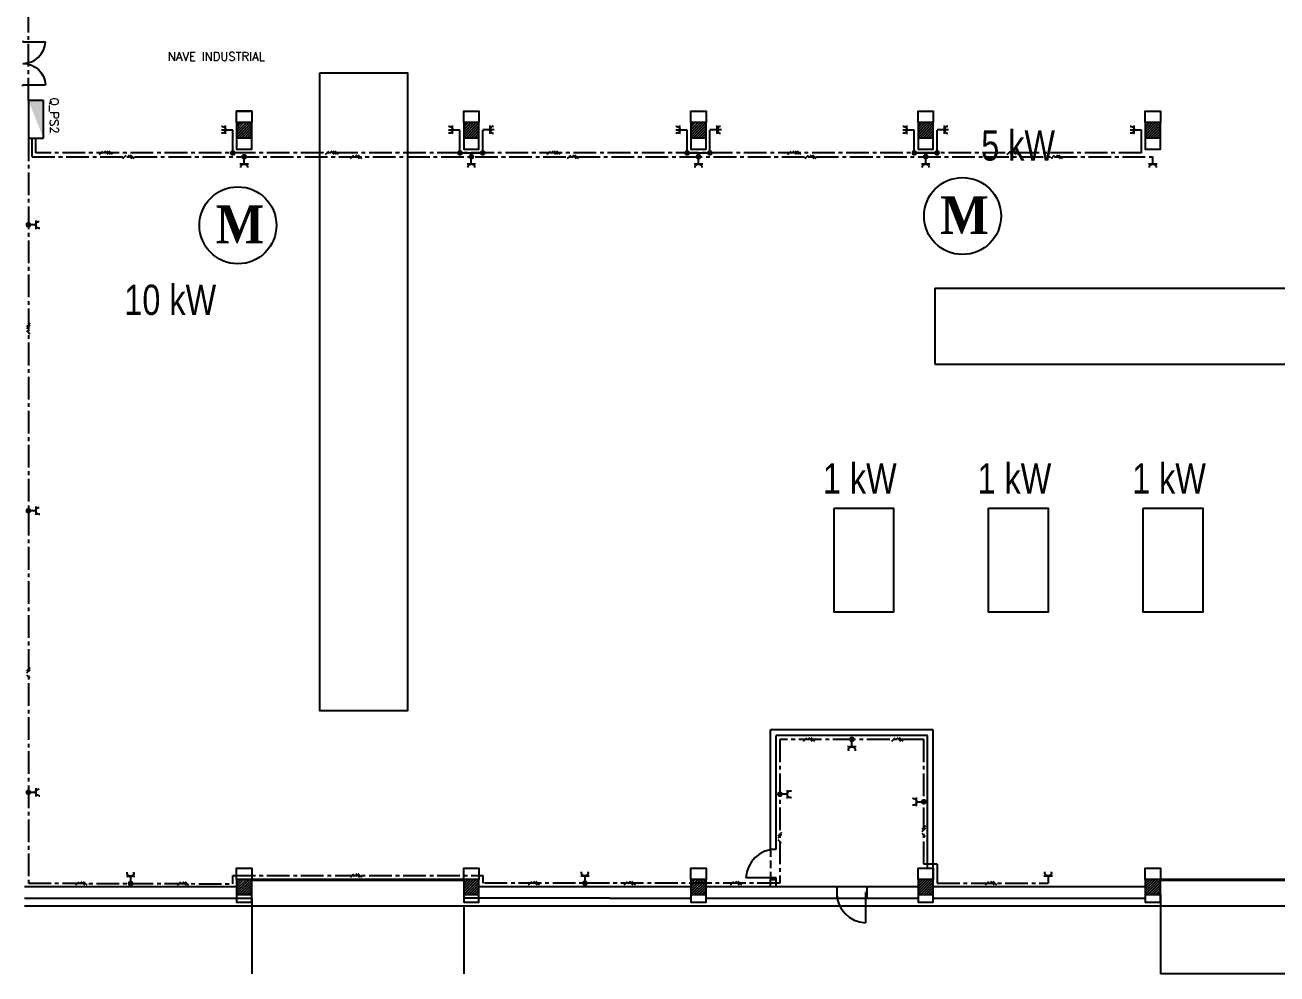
# Model space of a CAD drawing. Extents: x -8 to 729, y -363 to 534.
# Drawn here: x 530.53 to 563.59, y 10.56 to 35.64 of the extents above; entities that cross this region are included whole.
import ezdxf

# ---------------------------------------------------------------- set-up
doc = ezdxf.new("R2010")
doc.units = 0
doc.header["$LTSCALE"] = 0.8
doc.header["$MEASUREMENT"] = 0
doc.linetypes.add('CENTER2', pattern=[1.125, 0.75, -0.125, 0.125, -0.125])
doc.linetypes.add('HIDDEN', pattern=[0.375, 0.25, -0.125])
doc.layers.get('0').update_dxf_attribs({"color": 3, "linetype": 'CONTINUOUS'})
for name, color, linetype in [('0_FIOS', 3, 'CONTINUOUS'), ('Desenho base', 7, 'CONTINUOUS'), ('Quadros', 170, 'CONTINUOUS'), ('TOM', 4, 'CONTINUOUS'), ('Tomadas', 3, 'CONTINUOUS')]:
    doc.layers.add(name, color=color, linetype=linetype)
doc.styles.add('ROMANS', font='romans', dxfattribs={"width": 0.9})
doc.styles.add('TXP', font='txp')

# ---------------------------------------------------------------- blocks, each defined once
blk = doc.blocks.new('PE')
for p, q in [((5, 0), (5, 100)), ((0, 0), (5, 0))]:
    blk.add_line(p, q)
blk.add_arc((0, 0), 100, 0, 87.134)
blk = doc.blocks.new('*X29')
at = {"color": 0}
for p, q in [((15.8, 29.801), (16.199, 30.2)), ((15.8, 29.871), (16.129, 30.2)), ((15.8, 29.942), (16.058, 30.2)), ((15.8, 30.013), (15.987, 30.2)), ((15.8, 30.084), (15.916, 30.2)), ((15.8, 30.154), (15.846, 30.2)), ((15.87, 29.8), (16.2, 30.13)), ((15.941, 29.8), (16.2, 30.059)), ((16.011, 29.8), (16.2, 29.989)), ((16.082, 29.8), (16.2, 29.918)), ((16.153, 29.8), (16.2, 29.847))]:
    blk.add_line(p, q, dxfattribs=at)
blk = doc.blocks.new('QUAD')
for p, q in [((0, 0), (0, 0.4)), ((0, 0.4), (1, 0.4)), ((1, 0.4), (1, 0)), ((1, 0), (0, 0))]:
    blk.add_line(p, q)
blk.add_solid([(0, 0.4), (1, 0.4), (1, 0), (1, 0.4)])
blk = doc.blocks.new('MONO')
at = {"layer": '0_FIOS'}
for p, q in [((-3.36, -0.78), (-1.8, 0.78)), ((0.78, -0.78), (-0.78, 0.78)), ((1.8, -0.78), (0.24, 0.78))]:
    blk.add_line(p, q, dxfattribs=at)

msp = doc.modelspace()

# ---------------------------------------------------------------- linework, layer by layer
at = {"layer": 'Desenho base', "color": 7}
for p, q in [((536.513, 33.356), (536.113, 33.356)), ((536.113, 33.356), (536.113, 33.356)), ((536.513, 33.056), (536.113, 33.056)), ((536.113, 33.056), (536.113, 32.656)), ((536.513, 32.656), (536.513, 33.056)), ((542.513, 33.056), (542.113, 33.056)), ((542.113, 33.056), (542.113, 32.656)), ((542.513, 32.656), (542.513, 33.056)), ((548.513, 33.056), (548.113, 33.056)), ((548.113, 33.056), (548.113, 32.656)), ((548.513, 32.656), (548.513, 33.056)), ((554.513, 33.056), (554.113, 33.056)), ((554.113, 33.056), (554.113, 32.656)), ((554.513, 32.656), (554.513, 33.056)), ((560.513, 33.056), (560.113, 33.056)), ((560.113, 33.056), (560.113, 32.656)), ((560.513, 32.656), (560.513, 33.056)), ((536.113, 32.656), (536.513, 32.656)), ((542.113, 32.656), (542.513, 32.656)), ((548.113, 32.656), (548.513, 32.656)), ((554.113, 32.656), (554.513, 32.656)), ((560.113, 32.656), (560.513, 32.656)), ((554.552, 28.682), (564.609, 28.682)), ((554.552, 28.682), (554.552, 26.673)), ((554.552, 26.673), (564.609, 26.673)), ((550.213, 13.856), (550.213, 17.006)), ((554.513, 17.006), (550.213, 17.006)), ((554.513, 13.056), (554.513, 17.006)), ((550.363, 13.856), (550.363, 16.856)), ((554.363, 16.856), (550.363, 16.856)), ((554.363, 13.356), (554.363, 16.856)), ((550.213, 13.856), (550.363, 13.856)), ((536.513, 13.056), (536.113, 13.056)), ((536.113, 13.056), (536.113, 12.656)), ((542.113, 13.056), (536.513, 13.056)), ((536.513, 12.656), (536.513, 13.056)), ((542.113, 13.026), (536.513, 13.026)), ((542.513, 13.056), (542.113, 13.056)), ((542.113, 13.056), (542.113, 12.656)), ((542.513, 12.656), (542.513, 13.056)), ((548.513, 13.056), (548.113, 13.056)), ((548.113, 13.056), (548.113, 12.656)), ((548.513, 12.656), (548.513, 13.056)), ((550.213, 13.056), (550.363, 13.056)), ((550.213, 12.856), (550.213, 13.056)), ((550.363, 12.856), (550.363, 13.056)), ((554.513, 13.056), (554.113, 13.056)), ((554.113, 13.056), (554.113, 12.656)), ((554.513, 12.656), (554.513, 13.056)), ((560.513, 13.056), (560.113, 13.056)), ((560.113, 13.056), (560.113, 12.656)), ((566.113, 13.056), (560.513, 13.056)), ((560.513, 12.656), (560.513, 13.056)), ((566.113, 13.026), (560.513, 13.026)), ((536.113, 12.856), (530.513, 12.856)), ((536.113, 12.656), (536.513, 12.656)), ((536.513, 12.556), (536.513, 12.656)), ((542.113, 12.656), (542.113, 12.556)), ((542.113, 12.656), (542.513, 12.656)), ((548.113, 12.856), (542.513, 12.856)), ((548.113, 12.656), (548.513, 12.656)), ((554.113, 12.856), (548.513, 12.856)), ((551.963, 12.856), (550.363, 12.856)), ((551.963, 12.856), (551.963, 12.556)), ((552.763, 12.856), (552.763, 12.556)), ((554.113, 12.856), (552.763, 12.856)), ((554.113, 12.656), (554.513, 12.656)), ((560.113, 12.856), (554.513, 12.856)), ((560.113, 12.656), (560.513, 12.656)), ((560.513, 12.656), (560.513, 12.556)), ((530.513, 12.556), (536.513, 12.556)), ((530.513, 12.356), (566.113, 12.356)), ((536.513, 12.556), (536.513, 10.556)), ((545.963, 12.556), (542.113, 12.556)), ((542.113, 12.356), (542.113, 10.556)), ((545.963, 12.556), (548.113, 12.556)), ((548.513, 12.556), (554.113, 12.556)), ((554.513, 12.556), (560.113, 12.556)), ((560.513, 12.556), (560.513, 10.556)), ((566.113, 10.556), (560.513, 10.556))]:
    msp.add_line(p, q, dxfattribs=at)
at = {"layer": 'Desenho base', "color": 7, "linetype": 'HIDDEN'}
msp.add_line((550.213, 13.856), (550.213, 13.056), dxfattribs=at)
at = {"layer": 'Desenho base', "color": 7}
for points in [[(538.313, 34.373), (540.625, 34.373), (540.625, 17.509), (538.313, 17.509)], [(536.113, 32.656), (536.513, 32.656), (536.513, 33.056), (536.113, 33.056)], [(542.113, 32.656), (542.513, 32.656), (542.513, 33.056), (542.113, 33.056)], [(548.113, 32.656), (548.513, 32.656), (548.513, 33.056), (548.113, 33.056)], [(554.113, 32.656), (554.513, 32.656), (554.513, 33.056), (554.113, 33.056)], [(560.113, 32.656), (560.513, 32.656), (560.513, 33.056), (560.113, 33.056)], [(551.892, 22.868), (553.466, 22.868), (553.466, 20.115), (551.892, 20.115)], [(555.975, 22.868), (557.549, 22.868), (557.549, 20.115), (555.975, 20.115)], [(560.058, 22.868), (561.633, 22.868), (561.633, 20.115), (560.058, 20.115)], [(536.113, 12.656), (536.513, 12.656), (536.513, 13.056), (536.113, 13.056)], [(542.113, 12.656), (542.513, 12.656), (542.513, 13.056), (542.113, 13.056)], [(548.113, 12.656), (548.513, 12.656), (548.513, 13.056), (548.113, 13.056)], [(554.113, 12.656), (554.513, 12.656), (554.513, 13.056), (554.113, 13.056)], [(560.113, 12.656), (560.513, 12.656), (560.513, 13.056), (560.113, 13.056)]]:
    msp.add_lwpolyline(points, close=True, dxfattribs=at)
for points in [[(536.113, 33.056), (536.113, 33.356), (536.513, 33.356), (536.513, 33.056)], [(542.113, 33.056), (542.113, 33.356), (542.513, 33.356), (542.513, 33.056)], [(548.113, 33.056), (548.113, 33.356), (548.513, 33.356), (548.513, 33.056)], [(554.113, 33.056), (554.113, 33.356), (554.513, 33.356), (554.513, 33.056)], [(560.113, 33.056), (560.113, 33.356), (560.513, 33.356), (560.513, 33.056)], [(536.113, 32.656), (536.113, 32.356), (536.513, 32.356), (536.513, 32.656)], [(542.113, 32.656), (542.113, 32.356), (542.513, 32.356), (542.513, 32.656)], [(548.113, 32.656), (548.113, 32.356), (548.513, 32.356), (548.513, 32.656)], [(554.113, 32.656), (554.113, 32.356), (554.513, 32.356), (554.513, 32.656)], [(560.113, 32.656), (560.113, 32.356), (560.513, 32.356), (560.513, 32.656)], [(536.113, 13.056), (536.113, 13.356), (536.513, 13.356), (536.513, 13.056)], [(542.113, 13.056), (542.113, 13.356), (542.513, 13.356), (542.513, 13.056)], [(548.113, 13.056), (548.113, 13.356), (548.513, 13.356), (548.513, 13.056)], [(554.113, 13.056), (554.113, 13.356), (554.513, 13.356), (554.513, 13.056)], [(560.113, 13.056), (560.113, 13.356), (560.513, 13.356), (560.513, 13.056)], [(536.113, 12.656), (536.113, 12.456), (536.513, 12.456), (536.513, 12.656)], [(542.113, 12.656), (542.113, 12.456), (542.513, 12.456), (542.513, 12.656)], [(548.113, 12.656), (548.113, 12.456), (548.513, 12.456), (548.513, 12.656)], [(554.113, 12.656), (554.113, 12.456), (554.513, 12.456), (554.513, 12.656)], [(560.113, 12.656), (560.113, 12.456), (560.513, 12.456), (560.513, 12.656)]]:
    msp.add_lwpolyline(points, dxfattribs=at)
for centre in [(555.286, 30.587), (536.148, 30.342)]:
    msp.add_circle(centre, 1.017, dxfattribs=at)
at = {"layer": 'TOM'}
for p, q in [((535.73, 32.958), (535.711, 32.958)), ((535.711, 32.868), (536.013, 32.868)), ((535.73, 32.779), (535.711, 32.779)), ((535.819, 32.757), (535.819, 32.98)), ((535.819, 32.757), (535.819, 32.98)), ((541.73, 32.958), (541.711, 32.958)), ((541.711, 32.868), (542.013, 32.868)), ((541.73, 32.779), (541.711, 32.779)), ((541.819, 32.757), (541.819, 32.98)), ((541.819, 32.757), (541.819, 32.98)), ((542.916, 32.868), (542.613, 32.868)), ((542.808, 32.757), (542.808, 32.98)), ((542.808, 32.757), (542.808, 32.98)), ((547.73, 32.958), (547.711, 32.958)), ((547.711, 32.868), (548.013, 32.868)), ((547.73, 32.779), (547.711, 32.779)), ((547.819, 32.757), (547.819, 32.98)), ((547.819, 32.757), (547.819, 32.98)), ((548.916, 32.868), (548.613, 32.868)), ((548.808, 32.757), (548.808, 32.98)), ((548.808, 32.757), (548.808, 32.98)), ((553.73, 32.957), (553.711, 32.957)), ((553.711, 32.867), (554.013, 32.867)), ((553.73, 32.778), (553.711, 32.778)), ((553.819, 32.755), (553.819, 32.979)), ((553.819, 32.755), (553.819, 32.979)), ((554.916, 32.868), (554.613, 32.868)), ((554.808, 32.757), (554.808, 32.98)), ((554.808, 32.757), (554.808, 32.98)), ((559.73, 32.958), (559.711, 32.958)), ((559.711, 32.868), (560.013, 32.868)), ((559.73, 32.779), (559.711, 32.779)), ((559.819, 32.757), (559.819, 32.98)), ((559.819, 32.757), (559.819, 32.98)), ((536.313, 31.961), (536.313, 32.156)), ((542.313, 31.961), (542.313, 32.156)), ((548.313, 31.961), (548.313, 32.156)), ((554.313, 31.961), (554.313, 32.156)), ((560.313, 31.961), (560.313, 32.156)), ((536.425, 31.961), (536.202, 31.961)), ((536.425, 31.961), (536.202, 31.961)), ((542.425, 31.961), (542.202, 31.961)), ((542.425, 31.961), (542.202, 31.961)), ((548.425, 31.961), (548.202, 31.961)), ((548.425, 31.961), (548.202, 31.961)), ((554.425, 31.961), (554.202, 31.961)), ((554.425, 31.961), (554.202, 31.961)), ((560.425, 31.961), (560.202, 31.961)), ((560.425, 31.961), (560.202, 31.961)), ((530.808, 30.467), (530.808, 30.244)), ((530.808, 30.467), (530.808, 30.244)), ((530.808, 30.356), (530.613, 30.356)), ((530.897, 30.266), (530.916, 30.266)), ((530.808, 22.91), (530.808, 22.687)), ((530.808, 22.91), (530.808, 22.687)), ((530.808, 22.798), (530.613, 22.798)), ((530.897, 22.709), (530.916, 22.709)), ((552.475, 16.561), (552.252, 16.561)), ((552.475, 16.561), (552.252, 16.561)), ((552.363, 16.561), (552.363, 16.756)), ((552.274, 16.472), (552.274, 16.453)), ((552.453, 16.472), (552.453, 16.453)), ((530.808, 15.356), (530.613, 15.356)), ((530.808, 15.467), (530.808, 15.244)), ((530.808, 15.467), (530.808, 15.244)), ((530.897, 15.266), (530.916, 15.266)), ((550.658, 15.306), (550.463, 15.306)), ((550.658, 15.417), (550.658, 15.194)), ((550.658, 15.417), (550.658, 15.194)), ((550.747, 15.395), (550.766, 15.395)), ((550.747, 15.216), (550.766, 15.216)), ((554.069, 14.994), (554.069, 15.217)), ((554.069, 14.994), (554.069, 15.217)), ((553.98, 15.195), (553.961, 15.195)), ((553.98, 15.016), (553.961, 15.016)), ((554.069, 15.106), (554.263, 15.106)), ((533.224, 13.231), (533.224, 13.25)), ((533.403, 13.231), (533.403, 13.25)), ((545.224, 13.239), (545.224, 13.258)), ((545.403, 13.239), (545.403, 13.258)), ((557.457, 13.239), (557.457, 13.258)), ((557.636, 13.239), (557.636, 13.258)), ((533.202, 13.142), (533.425, 13.142)), ((533.202, 13.142), (533.425, 13.142)), ((533.313, 13.142), (533.313, 12.948)), ((545.202, 13.15), (545.425, 13.15)), ((545.202, 13.15), (545.425, 13.15)), ((545.313, 13.15), (545.313, 12.956)), ((557.435, 13.15), (557.659, 13.15)), ((557.435, 13.15), (557.659, 13.15)), ((557.547, 13.15), (557.547, 12.956))]:
    msp.add_line(p, q, dxfattribs=at)
at = {"layer": 'TOM', "extrusion": (0, 0, -1)}
for centre, major_axis in [((535.73, 32.868), (-0.0633, 0.0633)), ((541.73, 32.868), (-0.0633, 0.0633)), ((547.73, 32.868), (-0.0633, 0.0633)), ((553.73, 32.867), (-0.0633, 0.0633)), ((559.73, 32.868), (-0.0633, 0.0633)), ((536.313, 31.872), (-0.0633, -0.0633)), ((542.313, 31.872), (-0.0633, -0.0633)), ((548.313, 31.872), (-0.0633, -0.0633)), ((554.313, 31.872), (-0.0633, -0.0633)), ((560.313, 31.872), (-0.0633, -0.0633)), ((530.897, 30.356), (0.0633, -0.0633)), ((530.897, 22.798), (0.0633, -0.0633)), ((552.363, 16.472), (-0.0633, -0.0633)), ((530.897, 15.356), (0.0633, -0.0633)), ((550.747, 15.306), (0.0633, -0.0633)), ((553.98, 15.106), (-0.0633, 0.0633)), ((533.313, 13.231), (0.0633, 0.0633)), ((545.313, 13.239), (0.0633, 0.0633)), ((557.547, 13.239), (0.0633, 0.0633))]:
    msp.add_ellipse(centre, major_axis=major_axis, ratio=1, start_param=0.785398, end_param=3.926991, dxfattribs=at)
at = {"layer": 'TOM'}
for centre in [(542.897, 32.868), (548.897, 32.868), (554.897, 32.868)]:
    msp.add_ellipse(centre, major_axis=(0.0633, 0.0633), ratio=1, start_param=0.785398, end_param=3.926991, dxfattribs=at)
at = {"layer": 'Tomadas', "linetype": 'CENTER2'}
for p, q in [((530.613, 33.641), (530.613, 42.556)), ((536.013, 32.256), (536.013, 32.868)), ((542.013, 32.256), (542.013, 32.868)), ((542.613, 32.256), (542.613, 32.868)), ((548.013, 32.256), (548.013, 32.868)), ((548.613, 32.256), (548.613, 32.868)), ((554.013, 32.256), (554.013, 32.868)), ((554.613, 32.256), (554.613, 32.868)), ((560.013, 32.256), (560.013, 32.868)), ((530.613, 32.641), (530.613, 12.956)), ((530.713, 32.156), (530.713, 32.641)), ((530.813, 32.256), (530.813, 32.641)), ((530.713, 32.156), (560.313, 32.156)), ((560.013, 32.256), (530.813, 32.256)), ((554.263, 16.756), (550.463, 16.756)), ((550.463, 16.756), (550.463, 12.956)), ((554.263, 13.456), (554.263, 16.756)), ((554.613, 13.456), (554.263, 13.456)), ((554.613, 13.456), (554.613, 12.956)), ((530.613, 12.956), (536.013, 12.939)), ((536.013, 13.056), (536.013, 13.156)), ((536.013, 13.156), (542.513, 13.156)), ((536.013, 12.939), (536.013, 13.056)), ((542.513, 13.156), (542.613, 13.156)), ((542.613, 13.156), (542.613, 12.956)), ((550.463, 12.956), (542.613, 12.956)), ((554.613, 12.956), (557.547, 12.956))]:
    msp.add_line(p, q, dxfattribs=at)
at = {"layer": 'Tomadas'}
for p, q in [((532.493, 32.212), (532.58, 32.299)), ((532.723, 32.212), (532.637, 32.299)), ((532.78, 32.212), (532.693, 32.299)), ((532.836, 32.212), (532.75, 32.299)), ((533.113, 32.112), (533.2, 32.199)), ((533.257, 32.199), (533.343, 32.112)), ((533.313, 32.199), (533.4, 32.112)), ((538.463, 32.212), (538.55, 32.299)), ((538.693, 32.212), (538.607, 32.299)), ((538.75, 32.212), (538.663, 32.299)), ((538.806, 32.212), (538.72, 32.299)), ((539.121, 32.112), (539.208, 32.199)), ((539.265, 32.199), (539.351, 32.112)), ((539.321, 32.199), (539.408, 32.112)), ((542.013, 32.256), (542.613, 32.256)), ((542.513, 32.256), (542.513, 32.256)), ((542.513, 32.256), (542.613, 32.256)), ((544.313, 32.212), (544.4, 32.299)), ((544.543, 32.212), (544.457, 32.299)), ((544.6, 32.212), (544.513, 32.299)), ((544.656, 32.212), (544.57, 32.299)), ((544.851, 32.112), (544.937, 32.199)), ((544.994, 32.199), (545.081, 32.112)), ((545.051, 32.199), (545.137, 32.112)), ((548.013, 32.256), (548.613, 32.256)), ((550.673, 32.212), (550.76, 32.299)), ((550.903, 32.212), (550.817, 32.299)), ((550.96, 32.212), (550.873, 32.299)), ((551.016, 32.212), (550.93, 32.299)), ((551.129, 32.112), (551.216, 32.199)), ((551.272, 32.199), (551.359, 32.112)), ((551.329, 32.199), (551.416, 32.112)), ((554.013, 32.256), (554.613, 32.256)), ((556.463, 32.212), (556.55, 32.299)), ((556.693, 32.212), (556.607, 32.299)), ((556.75, 32.212), (556.663, 32.299)), ((556.806, 32.212), (556.72, 32.299)), ((557.633, 32.112), (557.719, 32.199)), ((557.776, 32.199), (557.863, 32.112)), ((557.832, 32.199), (557.919, 32.112)), ((530.57, 27.669), (530.657, 27.756)), ((530.57, 27.612), (530.657, 27.699)), ((530.657, 27.469), (530.57, 27.556)), ((530.57, 18.57), (530.657, 18.657)), ((530.57, 18.513), (530.657, 18.6)), ((530.657, 18.37), (530.57, 18.457)), ((551.087, 16.712), (551.174, 16.799)), ((551.231, 16.799), (551.317, 16.712)), ((551.287, 16.799), (551.374, 16.712)), ((553.422, 16.712), (553.509, 16.799)), ((553.565, 16.799), (553.652, 16.712)), ((553.622, 16.799), (553.709, 16.712)), ((550.42, 14.21), (550.507, 14.297)), ((550.42, 14.153), (550.507, 14.24)), ((554.22, 14.38), (554.307, 14.467)), ((554.22, 14.323), (554.307, 14.41)), ((554.307, 14.18), (554.22, 14.267)), ((550.507, 14.01), (550.42, 14.097)), ((531.869, 12.908), (531.955, 12.995)), ((532.012, 12.995), (532.099, 12.908)), ((532.069, 12.995), (532.155, 12.908)), ((534.553, 12.9), (534.64, 12.987)), ((534.696, 12.987), (534.783, 12.9)), ((534.753, 12.987), (534.839, 12.9)), ((539.127, 13.112), (539.213, 13.199)), ((539.27, 13.199), (539.357, 13.112)), ((539.327, 13.199), (539.413, 13.112)), ((543.823, 12.912), (543.909, 12.999)), ((543.966, 12.999), (544.053, 12.912)), ((544.022, 12.999), (544.109, 12.912)), ((546.352, 12.912), (546.438, 12.999)), ((546.495, 12.999), (546.582, 12.912)), ((546.552, 12.999), (546.638, 12.912)), ((549.16, 12.912), (549.246, 12.999)), ((549.303, 12.999), (549.389, 12.912)), ((549.359, 12.999), (549.446, 12.912)), ((555.893, 12.912), (555.98, 12.999)), ((556.037, 12.999), (556.123, 12.912)), ((556.093, 12.999), (556.18, 12.912))]:
    msp.add_line(p, q, dxfattribs=at)
at = {"layer": 'Tomadas', "ltscale": 0.5, "const_width": 0.075}
for points in [[(535.976, 32.256, -1), (536.051, 32.256, -1)], [(536.276, 32.156, -1), (536.351, 32.156, -1)], [(541.976, 32.256, -1), (542.051, 32.256, -1)], [(542.276, 32.156, -1), (542.351, 32.156, -1)], [(542.576, 32.256, -1), (542.651, 32.256, -1)], [(547.976, 32.256, -1), (548.051, 32.256, -1)], [(548.276, 32.156, -1), (548.351, 32.156, -1)], [(548.576, 32.256, -1), (548.651, 32.256, -1)], [(553.976, 32.256, -1), (554.051, 32.256, -1)], [(554.276, 32.156, -1), (554.351, 32.156, -1)], [(554.576, 32.256, -1), (554.651, 32.256, -1)], [(530.576, 30.356, -1), (530.651, 30.356, -1)], [(530.576, 22.798, -1), (530.651, 22.798, -1)], [(552.326, 16.756, -1), (552.401, 16.756, -1)], [(530.576, 15.356, -1), (530.651, 15.356, -1)], [(550.426, 15.306, -1), (550.501, 15.306, -1)], [(554.226, 15.106, -1), (554.301, 15.106, -1)], [(533.276, 12.948, -1), (533.351, 12.948, -1)], [(545.276, 12.956, -1), (545.351, 12.956, -1)]]:
    msp.add_lwpolyline(points, format="xyb", close=True, dxfattribs=at)

# ---------------------------------------------------------------- block references
at = {"layer": 'Desenho base', "color": 7}
for p, xscale, yscale, zscale, rotation in [((530.468, 35.221), 0.006, 0.006, 0.006, 270), ((530.468, 34.021), -0.006, 0.006, 0.006, 270), ((550.363, 13.056), 0.008, 0.008, 0.008, 90), ((552.763, 12.706), 0.008, 0.008, 0.008, 180)]:
    msp.add_blockref('PE', p, dxfattribs=dict(at, xscale=xscale, yscale=yscale, zscale=zscale, rotation=rotation))
for p in [(520.313, 2.856), (526.313, 2.856), (532.313, 2.856), (538.313, 2.856), (544.313, 2.856), (520.313, -17.144), (526.313, -17.144), (532.313, -17.144), (538.313, -17.144), (544.313, -17.144)]:
    msp.add_blockref('*X29', p, dxfattribs=at)
at = {"layer": 'Quadros', "ltscale": 0.5, "xscale": -1, "rotation": 269.9999999999873}
msp.add_blockref('QUAD', (530.613, 32.641), dxfattribs=at)
at = {"layer": 'Tomadas', "xscale": 0.05560094617944675, "yscale": 0.05560094617944675, "zscale": 0.05560094617944675}
for p in [(533.3, 32.156), (539.308, 32.156), (545.037, 32.156), (551.316, 32.156), (557.819, 32.156), (551.274, 16.756), (553.609, 16.756), (532.055, 12.951), (534.74, 12.943), (539.313, 13.156), (544.009, 12.956), (546.538, 12.956), (549.346, 12.956), (556.08, 12.956)]:
    msp.add_blockref('MONO', p, dxfattribs=at)
at = {"layer": 'Tomadas', "xscale": 0.05560094617944675, "yscale": 0.05560094617944675, "zscale": 0.05560094617944675, "rotation": 90}
for p in [(530.613, 27.656), (530.613, 18.557), (550.463, 14.197), (554.263, 14.367)]:
    msp.add_blockref('MONO', p, dxfattribs=at)

# ---------------------------------------------------------------- texts
at = {"layer": 'Desenho base', "color": 7, "style": 'ROMANS'}
msp.add_text('NAVE INDUSTRIAL', height=0.225, dxfattribs=at).set_placement((534.296, 34.692))
at = {"layer": 'Desenho base', "color": 7, "style": 'TXP', "width": 0.8}
for s, p in [('5 kW', (555.78, 32.053)), ('10 kW', (533.149, 27.973)), ('1 kW', (551.598, 23.252)), ('1 kW', (555.681, 23.252)), ('1 kW', (559.765, 23.252))]:
    msp.add_text(s, height=0.8, dxfattribs=at).set_placement(p)
at = {"layer": 'Desenho base', "color": 7, "char_height": 1, "width": 0.33332, "attachment_point": 1, "style": 'ROMANS'}
for insert in [(554.698, 31.112), (535.56, 30.866)]:
    msp.add_mtext('{\\fTimes New Roman|b1|i0|c0|p18;M}', dxfattribs=dict(at, insert=insert))
at = {"layer": 'Quadros', "style": 'ROMANS'}
msp.add_text('Q_PS2', height=0.225, rotation=270, dxfattribs=at).set_placement((531.187, 33.717))

doc.saveas('drawing.dxf')
